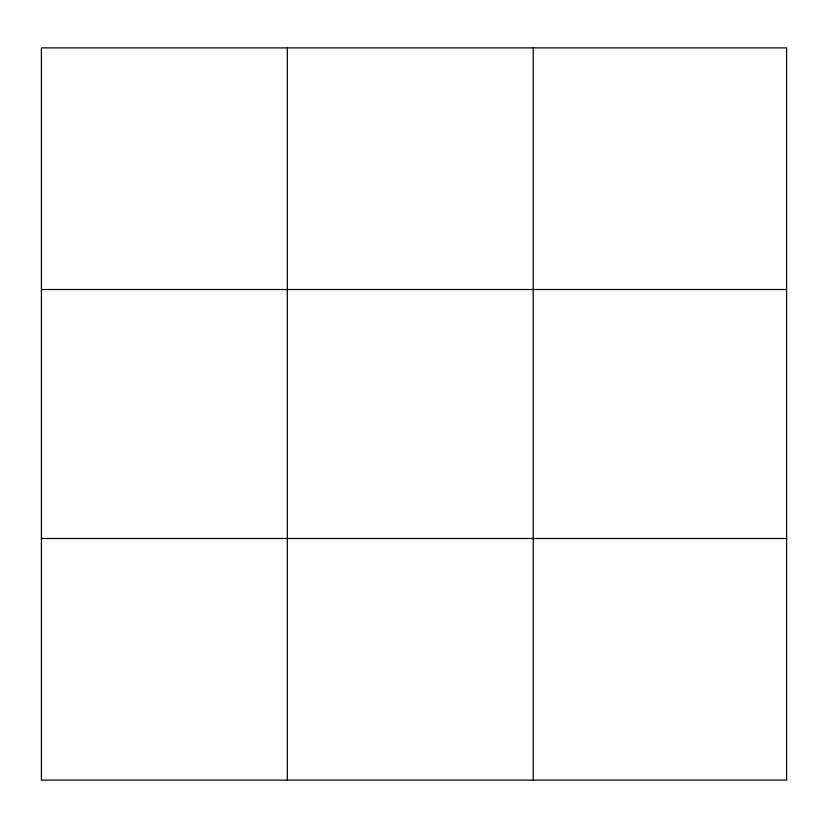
<?xml version="1.0" encoding="UTF-8"?>
<svg xmlns="http://www.w3.org/2000/svg" width="828" height="828" viewBox="0 0 828 828"><rect width="100%" height="100%" fill="white"/><g stroke="black" fill="none" stroke-linecap="round" stroke-linejoin="round"><path stroke-width="1.24" d="M287.316 780.111L287.316 47.889M533.232 780.111L533.232 47.889M41.4 289.521L786.6 289.521M41.4 538.479L786.6 538.479M786.6 759.969L786.6 780.111L41.4 780.111L41.4 47.889L786.6 47.889L786.6 759.969"/></g></svg>
